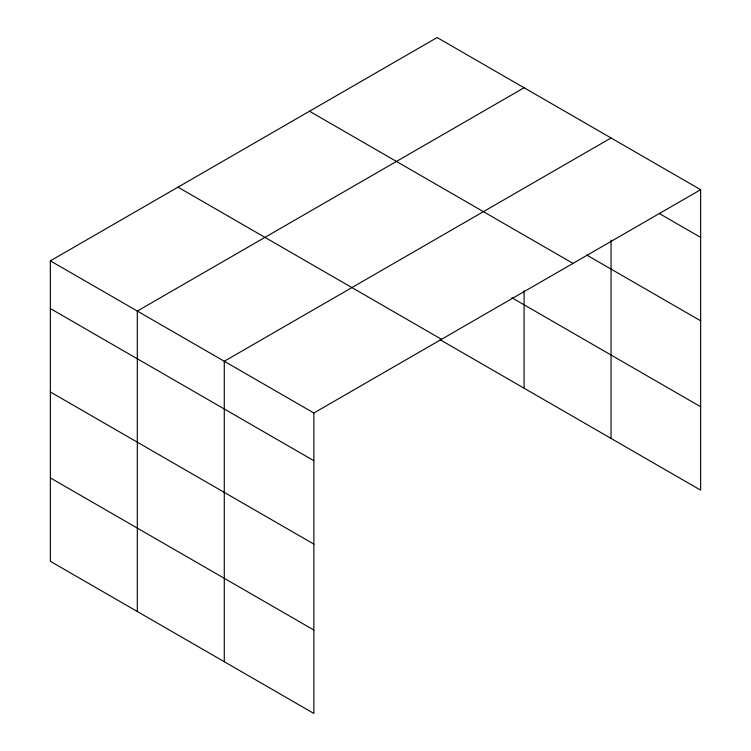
<?xml version="1.0" encoding="UTF-8"?>
<svg xmlns="http://www.w3.org/2000/svg" width="751" height="751" viewBox="0 0 751 751"><rect width="100%" height="100%" fill="white"/><g stroke="black" fill="none" stroke-linecap="round" stroke-linejoin="round"><path stroke-width="1.13" d="M700.645 189.693L437.129 37.55L50.355 260.85L50.355 561.307L313.871 713.45L313.871 412.994L700.645 189.693L700.645 490.15L440.161 339.752M524.085 87.754L137.311 311.064L137.311 611.511M611.051 137.968L224.277 361.269L224.277 661.725M659.378 213.575L700.645 237.4M586.784 255.068L700.645 320.808M309.496 111.242L573.013 263.385M511.957 297.8L700.645 406.742M177.987 187.168L441.504 339.302M50.355 260.85L313.871 412.994M50.355 308.567L313.871 460.71M50.355 391.975L313.871 544.109M50.355 477.899L313.871 630.042M611.051 240.123L611.051 438.415M524.085 290.872L524.085 388.211"/></g></svg>
